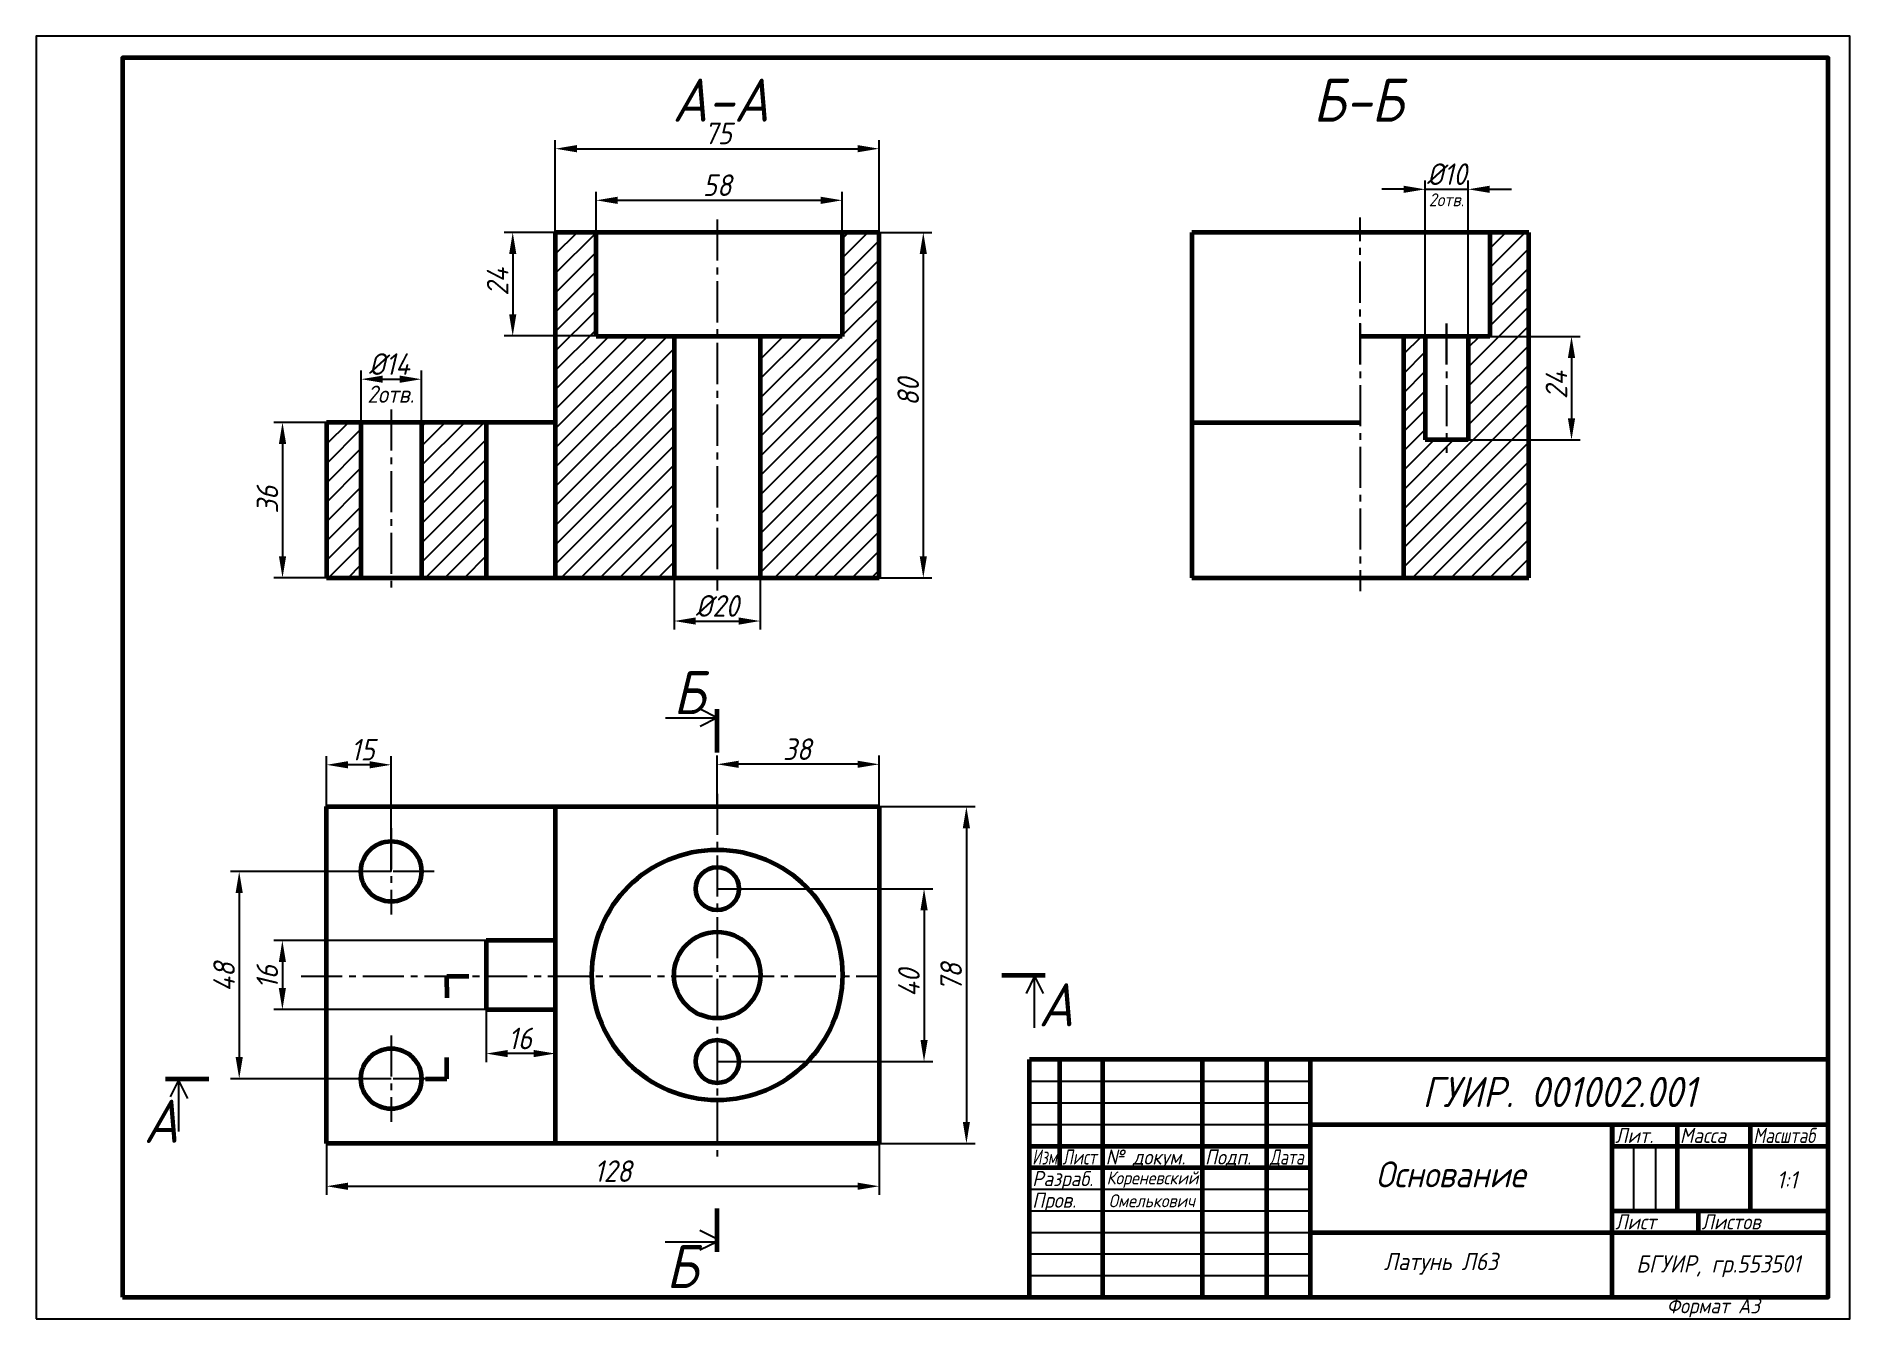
# Model space of a CAD drawing. Header units: millimetres. Extents: x 0 to 420, y 0 to 297.
import ezdxf

# ---------------------------------------------------------------- set-up
doc = ezdxf.new("R2010")
doc.units = ezdxf.units.MM
doc.header["$LTSCALE"] = 0.5
doc.linetypes.add('осевая2', pattern=[28.575, 19.05, -3.175, 3.175, -3.175])
doc.layers.get('0').update_dxf_attribs({"lineweight": 60})
doc.layers.get('Defpoints').update_dxf_attribs({"color": 5})
doc.layers.add('1-оси', color=1, linetype='осевая2')
doc.layers.add('3-размеры', color=6, linetype='Continuous')
doc.layers.add('2-штриховка', color=7, linetype='Continuous', true_color=0x00c7c7)
doc.layers.add('4-текст', color=7, linetype='Continuous', true_color=0x00ad00)
doc.styles.get("Standard").update_dxf_attribs({"font": 'ISOCPEUI.TTF', "width": 0.9})
doc.dimstyles.new('Standart', dxfattribs={"dimtxt": 5, "dimasz": 5, "dimexe": 2, "dimexo": 0, "dimgap": 1, "dimtad": 1, "dimtoh": 1, "dimdec": 0, "dimtxsty": 'Standard', "dimcen": 2.5, "dimadec": 0, "dimazin": 0, "dimtfac": 1, "dimtdec": 0, "dimtmove": 0, "dimatfit": 3, "dimldrblk": 'DOTSMALL', "dimfxl": 1, "dimarcsym": 0})

# ---------------------------------------------------------------- blocks, each defined once
blk = doc.blocks.new('*D2')
at = {"layer": '3-размеры', "color": 0, "lineweight": -2, "transparency": 16777216}
for p, q in [((120.2, 251.59), (120.2, 272.96)), ((125.2, 270.96), (190.2, 270.96)), ((195.2, 251.59), (195.2, 272.96))]:
    blk.add_line(p, q, dxfattribs=at)
at = {"layer": '3-размеры', "color": 0, "transparency": 16777216}
for points in [[(125.2, 271.8), (125.2, 270.13), (120.2, 270.96)], [(190.2, 271.8), (190.2, 270.13), (195.2, 270.96)]]:
    blk.add_solid(points, dxfattribs=at)
at = {"layer": 'Defpoints', "color": 0, "transparency": 16777216}
for p in [(195.2, 270.96), (120.2, 251.59), (195.2, 251.59)]:
    blk.add_point(p, dxfattribs=at)
at = {"layer": '3-размеры', "color": 0, "transparency": 16777216, "insert": (157.89, 274.5), "char_height": 5, "attachment_point": 5}
blk.add_mtext('75', dxfattribs=at)
blk = doc.blocks.new('_DotSmall')
at = {"color": 0, "linetype": 'ByBlock', "const_width": 0.5}
blk.add_lwpolyline([(-0.0625, 0, 1), (0.0625, 0, 1)], format="xyb", close=True, dxfattribs=at)
blk = doc.blocks.new('*D3')
at = {"layer": '3-размеры', "color": 0, "lineweight": -2, "transparency": 16777216}
for p, q in [((195.2, 251.59), (207.44, 251.59)), ((205.44, 246.59), (205.44, 176.59)), ((195.2, 171.59), (207.44, 171.59))]:
    blk.add_line(p, q, dxfattribs=at)
at = {"layer": '3-размеры', "color": 0, "transparency": 16777216}
for points in [[(204.61, 246.59), (206.27, 246.59), (205.44, 251.59)], [(204.61, 176.59), (206.27, 176.59), (205.44, 171.59)]]:
    blk.add_solid(points, dxfattribs=at)
at = {"layer": 'Defpoints', "color": 0, "transparency": 16777216}
for p in [(195.2, 251.59), (195.2, 171.59), (205.44, 171.59)]:
    blk.add_point(p, dxfattribs=at)
at = {"layer": '3-размеры', "color": 0, "transparency": 16777216, "insert": (201.94, 214.62), "char_height": 5, "attachment_point": 5, "rotation": 90}
blk.add_mtext('80', dxfattribs=at)
blk = doc.blocks.new('*D4')
at = {"layer": '3-размеры', "color": 0, "lineweight": -2, "transparency": 16777216}
for p, q in [((129.66, 251.58), (108.35, 251.58)), ((110.35, 246.58), (110.35, 232.59)), ((129.66, 227.59), (108.35, 227.59))]:
    blk.add_line(p, q, dxfattribs=at)
at = {"layer": '3-размеры', "color": 0, "transparency": 16777216}
for points in [[(109.52, 246.58), (111.18, 246.58), (110.35, 251.58)], [(109.52, 232.59), (111.18, 232.59), (110.35, 227.59)]]:
    blk.add_solid(points, dxfattribs=at)
at = {"layer": 'Defpoints', "color": 0, "transparency": 16777216}
for p in [(129.66, 251.58), (110.35, 227.59), (129.66, 227.59)]:
    blk.add_point(p, dxfattribs=at)
at = {"layer": '3-размеры', "color": 0, "transparency": 16777216, "insert": (106.85, 240.13), "char_height": 5, "attachment_point": 5, "rotation": 90}
blk.add_mtext('24', dxfattribs=at)
blk = doc.blocks.new('*D5')
at = {"layer": '3-размеры', "color": 0, "lineweight": -2, "transparency": 16777216}
for p, q in [((67.2, 207.59), (55.03, 207.59)), ((57.03, 202.59), (57.03, 176.58)), ((67.2, 171.58), (55.03, 171.58))]:
    blk.add_line(p, q, dxfattribs=at)
at = {"layer": '3-размеры', "color": 0, "transparency": 16777216}
for points in [[(56.2, 202.59), (57.87, 202.59), (57.03, 207.59)], [(56.2, 176.58), (57.87, 176.58), (57.03, 171.58)]]:
    blk.add_solid(points, dxfattribs=at)
at = {"layer": 'Defpoints', "color": 0, "transparency": 16777216}
for p in [(67.2, 207.59), (57.03, 171.58), (67.2, 171.58)]:
    blk.add_point(p, dxfattribs=at)
at = {"layer": '3-размеры', "color": 0, "transparency": 16777216, "insert": (53.53, 189.68), "char_height": 5, "attachment_point": 5, "rotation": 90}
blk.add_mtext('36', dxfattribs=at)
blk = doc.blocks.new('*D6')
at = {"layer": '3-размеры', "color": 0, "lineweight": -2, "transparency": 16777216}
for p, q in [((157.72, 99.59), (207.61, 99.59)), ((205.61, 94.59), (205.61, 64.57)), ((157.72, 59.57), (207.61, 59.57))]:
    blk.add_line(p, q, dxfattribs=at)
at = {"layer": '3-размеры', "color": 0, "transparency": 16777216}
for points in [[(204.78, 94.59), (206.45, 94.59), (205.61, 99.59)], [(204.78, 64.57), (206.45, 64.57), (205.61, 59.57)]]:
    blk.add_solid(points, dxfattribs=at)
at = {"layer": 'Defpoints', "color": 0, "transparency": 16777216}
for p in [(157.72, 99.59), (157.72, 59.57), (205.61, 59.57)]:
    blk.add_point(p, dxfattribs=at)
at = {"layer": '3-размеры', "color": 0, "transparency": 16777216, "insert": (202.11, 77.76), "char_height": 5, "attachment_point": 5, "rotation": 90}
blk.add_mtext('40', dxfattribs=at)
blk = doc.blocks.new('*D7')
at = {"layer": '3-размеры', "color": 0, "lineweight": -2, "transparency": 16777216}
for p, q in [((195.2, 118.59), (217.42, 118.59)), ((215.42, 113.59), (215.42, 45.59)), ((195.2, 40.59), (217.42, 40.59))]:
    blk.add_line(p, q, dxfattribs=at)
at = {"layer": '3-размеры', "color": 0, "transparency": 16777216}
for points in [[(214.59, 113.59), (216.25, 113.59), (215.42, 118.59)], [(214.59, 45.59), (216.25, 45.59), (215.42, 40.59)]]:
    blk.add_solid(points, dxfattribs=at)
at = {"layer": 'Defpoints', "color": 0, "transparency": 16777216}
for p in [(195.2, 118.59), (195.2, 40.59), (215.42, 40.59)]:
    blk.add_point(p, dxfattribs=at)
at = {"layer": '3-размеры', "color": 0, "transparency": 16777216, "insert": (211.89, 79.08), "char_height": 5, "attachment_point": 5, "rotation": 90}
blk.add_mtext('78', dxfattribs=at)
blk = doc.blocks.new('*D8')
at = {"layer": '3-размеры', "color": 0, "lineweight": -2, "transparency": 16777216}
for p, q in [((104.2, 87.59), (55, 87.59)), ((57, 82.59), (57, 76.59)), ((104.2, 71.59), (55, 71.59))]:
    blk.add_line(p, q, dxfattribs=at)
at = {"layer": '3-размеры', "color": 0, "transparency": 16777216}
for points in [[(56.17, 82.59), (57.83, 82.59), (57, 87.59)], [(56.17, 76.59), (57.83, 76.59), (57, 71.59)]]:
    blk.add_solid(points, dxfattribs=at)
at = {"layer": 'Defpoints', "color": 0, "transparency": 16777216}
for p in [(104.2, 87.59), (57, 71.59), (104.2, 71.59)]:
    blk.add_point(p, dxfattribs=at)
at = {"layer": '3-размеры', "color": 0, "transparency": 16777216, "insert": (53.5, 79.13), "char_height": 5, "attachment_point": 5, "rotation": 90}
blk.add_mtext('16', dxfattribs=at)
blk = doc.blocks.new('*D9')
at = {"layer": '3-размеры', "color": 0, "lineweight": -2, "transparency": 16777216}
for p, q in [((82.2, 103.59), (45, 103.59)), ((47, 98.59), (47, 60.59)), ((82.2, 55.59), (45, 55.59))]:
    blk.add_line(p, q, dxfattribs=at)
at = {"layer": '3-размеры', "color": 0, "transparency": 16777216}
for points in [[(46.17, 98.59), (47.83, 98.59), (47, 103.59)], [(46.17, 60.59), (47.83, 60.59), (47, 55.59)]]:
    blk.add_solid(points, dxfattribs=at)
at = {"layer": 'Defpoints', "color": 0, "transparency": 16777216}
for p in [(82.2, 103.59), (47, 55.59), (82.2, 55.59)]:
    blk.add_point(p, dxfattribs=at)
at = {"layer": '3-размеры', "color": 0, "transparency": 16777216, "insert": (43.5, 79.13), "char_height": 5, "attachment_point": 5, "rotation": 90}
blk.add_mtext('48', dxfattribs=at)
blk = doc.blocks.new('*D10')
at = {"layer": '3-размеры', "color": 0, "lineweight": -2, "transparency": 16777216}
for p, q in [((67.2, 40.59), (67.2, 28.68)), ((195.2, 40.59), (195.2, 28.68)), ((72.2, 30.68), (190.2, 30.68))]:
    blk.add_line(p, q, dxfattribs=at)
at = {"layer": '3-размеры', "color": 0, "transparency": 16777216}
for points in [[(72.2, 31.51), (72.2, 29.84), (67.2, 30.68)], [(190.2, 31.51), (190.2, 29.84), (195.2, 30.68)]]:
    blk.add_solid(points, dxfattribs=at)
at = {"layer": 'Defpoints', "color": 0, "transparency": 16777216}
for p in [(67.2, 40.59), (195.2, 40.59), (195.2, 30.68)]:
    blk.add_point(p, dxfattribs=at)
at = {"layer": '3-размеры', "color": 0, "transparency": 16777216, "insert": (133.53, 34.18), "char_height": 5, "attachment_point": 5}
blk.add_mtext('128', dxfattribs=at)
blk = doc.blocks.new('*D11')
at = {"layer": '3-размеры', "color": 0, "lineweight": -2, "transparency": 16777216}
for p, q in [((104.2, 71.59), (104.2, 59.41)), ((120.2, 71.59), (120.2, 59.41)), ((115.2, 61.41), (109.2, 61.41))]:
    blk.add_line(p, q, dxfattribs=at)
at = {"layer": '3-размеры', "color": 0, "transparency": 16777216}
for points in [[(109.2, 62.24), (109.2, 60.57), (104.2, 61.41)], [(115.2, 62.24), (115.2, 60.57), (120.2, 61.41)]]:
    blk.add_solid(points, dxfattribs=at)
at = {"layer": 'Defpoints', "color": 0, "transparency": 16777216}
for p in [(104.2, 71.59), (120.2, 71.59), (104.2, 61.41)]:
    blk.add_point(p, dxfattribs=at)
at = {"layer": '3-размеры', "color": 0, "transparency": 16777216, "insert": (112.05, 64.91), "char_height": 5, "attachment_point": 5}
blk.add_mtext('16', dxfattribs=at)
blk = doc.blocks.new('*D12')
at = {"layer": '3-размеры', "color": 0, "lineweight": -2, "transparency": 16777216}
for p, q in [((67.2, 118.59), (67.2, 130.28)), ((82.2, 103.59), (82.2, 130.28)), ((77.2, 128.28), (72.2, 128.28))]:
    blk.add_line(p, q, dxfattribs=at)
at = {"layer": '3-размеры', "color": 0, "transparency": 16777216}
for points in [[(72.2, 129.12), (72.2, 127.45), (67.2, 128.28)], [(77.2, 129.12), (77.2, 127.45), (82.2, 128.28)]]:
    blk.add_solid(points, dxfattribs=at)
at = {"layer": 'Defpoints', "color": 0, "transparency": 16777216}
for p in [(67.2, 128.28), (67.2, 118.59), (82.2, 103.59)]:
    blk.add_point(p, dxfattribs=at)
at = {"layer": '3-размеры', "color": 0, "transparency": 16777216, "insert": (75.62, 131.78), "char_height": 5, "attachment_point": 5}
blk.add_mtext('15', dxfattribs=at)
blk = doc.blocks.new('*D13')
at = {"layer": '3-размеры', "color": 0, "lineweight": -2, "transparency": 16777216}
for p, q in [((157.69, 118.59), (157.69, 130.4)), ((195.2, 118.59), (195.2, 130.4)), ((190.2, 128.4), (162.69, 128.4))]:
    blk.add_line(p, q, dxfattribs=at)
at = {"layer": '3-размеры', "color": 0, "transparency": 16777216}
for points in [[(162.69, 129.23), (162.69, 127.57), (157.69, 128.4)], [(190.2, 129.23), (190.2, 127.57), (195.2, 128.4)]]:
    blk.add_solid(points, dxfattribs=at)
at = {"layer": 'Defpoints', "color": 0, "transparency": 16777216}
for p in [(157.69, 128.4), (157.69, 118.59), (195.2, 118.59)]:
    blk.add_point(p, dxfattribs=at)
at = {"layer": '3-размеры', "color": 0, "transparency": 16777216, "insert": (176.22, 131.9), "char_height": 5, "attachment_point": 5}
blk.add_mtext('38', dxfattribs=at)
blk = doc.blocks.new('*D16')
at = {"layer": '3-размеры', "color": 0, "lineweight": -2, "transparency": 16777216}
for p, q in [((75.23, 207.56), (75.23, 219.58)), ((89.19, 207.6), (89.19, 219.58)), ((80.23, 217.58), (84.19, 217.58))]:
    blk.add_line(p, q, dxfattribs=at)
at = {"layer": '3-размеры', "color": 0, "transparency": 16777216}
for points in [[(80.23, 218.42), (80.23, 216.75), (75.23, 217.58)], [(84.19, 218.42), (84.19, 216.75), (89.19, 217.58)]]:
    blk.add_solid(points, dxfattribs=at)
at = {"layer": 'Defpoints', "color": 0, "transparency": 16777216}
for p in [(89.19, 217.58), (75.23, 207.56), (89.19, 207.6)]:
    blk.add_point(p, dxfattribs=at)
at = {"layer": '3-размеры', "color": 0, "transparency": 16777216, "insert": (81.75, 221.08), "char_height": 5, "width": 8.8232, "attachment_point": 5}
blk.add_mtext('%%C{\\fISOCPEUR|b0|i1|c204|p34;14}', dxfattribs=at)
blk = doc.blocks.new('*D17')
at = {"layer": '3-размеры', "color": 0, "lineweight": -2, "transparency": 16777216}
for p, q in [((331.64, 227.5), (357.56, 227.5)), ((355.56, 222.5), (355.56, 208.51)), ((331.64, 203.51), (357.56, 203.51))]:
    blk.add_line(p, q, dxfattribs=at)
at = {"layer": '3-размеры', "color": 0, "transparency": 16777216}
for points in [[(354.73, 222.5), (356.39, 222.5), (355.56, 227.5)], [(354.73, 208.51), (356.39, 208.51), (355.56, 203.51)]]:
    blk.add_solid(points, dxfattribs=at)
at = {"layer": 'Defpoints', "color": 0, "transparency": 16777216}
for p in [(331.64, 227.5), (331.64, 203.51), (355.56, 203.51)]:
    blk.add_point(p, dxfattribs=at)
at = {"layer": '3-размеры', "color": 0, "transparency": 16777216, "insert": (352.06, 216.23), "char_height": 5, "attachment_point": 5, "rotation": 90}
blk.add_mtext('24', dxfattribs=at)
blk = doc.blocks.new('*D18')
at = {"layer": '3-размеры', "color": 0, "lineweight": -2, "transparency": 16777216}
for p, q in [((316.67, 261.56), (311.67, 261.56)), ((321.67, 227.5), (321.67, 263.56)), ((321.67, 261.56), (331.64, 261.56)), ((331.64, 227.5), (331.64, 263.56)), ((336.64, 261.56), (341.64, 261.56))]:
    blk.add_line(p, q, dxfattribs=at)
at = {"layer": '3-размеры', "color": 0, "transparency": 16777216}
for points in [[(316.67, 262.39), (316.67, 260.73), (321.67, 261.56)], [(336.64, 262.39), (336.64, 260.73), (331.64, 261.56)]]:
    blk.add_solid(points, dxfattribs=at)
at = {"layer": 'Defpoints', "color": 0, "transparency": 16777216}
for p in [(331.64, 261.56), (321.67, 227.5), (331.64, 227.5)]:
    blk.add_point(p, dxfattribs=at)
at = {"layer": '3-размеры', "color": 0, "transparency": 16777216, "insert": (326.66, 265.06), "char_height": 5, "attachment_point": 5}
blk.add_mtext('%%C10', dxfattribs=at)
blk = doc.blocks.new('*D19')
at = {"layer": '3-размеры', "color": 0, "lineweight": -2, "transparency": 16777216}
for p, q in [((147.73, 171.59), (147.73, 159.58)), ((167.68, 171.59), (167.68, 159.58)), ((152.73, 161.58), (162.68, 161.58))]:
    blk.add_line(p, q, dxfattribs=at)
at = {"layer": '3-размеры', "color": 0, "transparency": 16777216}
for points in [[(152.73, 162.41), (152.73, 160.74), (147.73, 161.58)], [(162.68, 162.41), (162.68, 160.74), (167.68, 161.58)]]:
    blk.add_solid(points, dxfattribs=at)
at = {"layer": 'Defpoints', "color": 0, "transparency": 16777216}
for p in [(147.73, 171.59), (167.68, 171.59), (167.68, 161.58)]:
    blk.add_point(p, dxfattribs=at)
at = {"layer": '3-размеры', "color": 0, "transparency": 16777216, "insert": (157.71, 165.08), "char_height": 5, "attachment_point": 5}
blk.add_mtext('%%C20', dxfattribs=at)
blk = doc.blocks.new('*D23')
at = {"layer": '3-размеры', "color": 0, "lineweight": -2, "transparency": 16777216}
for p, q in [((129.66, 251.58), (129.66, 261.01)), ((186.66, 251.54), (186.66, 261.01)), ((134.66, 259.01), (181.66, 259.01))]:
    blk.add_line(p, q, dxfattribs=at)
at = {"layer": '3-размеры', "color": 0, "transparency": 16777216}
for points in [[(134.66, 259.84), (134.66, 258.17), (129.66, 259.01)], [(181.66, 259.84), (181.66, 258.17), (186.66, 259.01)]]:
    blk.add_solid(points, dxfattribs=at)
at = {"layer": 'Defpoints', "color": 0, "transparency": 16777216}
for p in [(186.66, 259.01), (129.66, 251.58), (186.66, 251.54)]:
    blk.add_point(p, dxfattribs=at)
at = {"layer": '3-размеры', "color": 0, "transparency": 16777216, "insert": (157.7, 262.51), "char_height": 5, "attachment_point": 5}
blk.add_mtext('58', dxfattribs=at)

msp = doc.modelspace()

# ---------------------------------------------------------------- hatches: boundary and pattern name
at = {"layer": '2-штриховка'}
h = msp.add_hatch(dxfattribs=at)
h.set_pattern_fill('ANSI31', color=256)
h.set_pattern_definition([(45, (40, -12.8727), (-2.245064, 2.245064), [])])
h.paths.add_polyline_path([(345.65, 251.55), (336.64, 251.55), (336.64, 227.5), (331.64, 227.5), (331.64, 203.51), (321.67, 203.51), (321.67, 227.5), (316.63, 227.5), (316.63, 171.55), (345.65, 171.55)])
h.paths.add_polyline_path([(192.31, 257.24), (201.77, 257.24), (201.77, 266.24), (192.31, 266.24)], flags=9)
h.paths.add_polyline_path([(245.66, 210.03), (245.66, 219.52), (236.66, 219.52), (236.66, 210.03)], flags=9)
h.paths.add_polyline_path([(255.65, 209.44), (255.65, 218.77), (246.65, 218.77), (246.65, 209.44)], flags=9)
h.paths.add_polyline_path([(154.76, 234.52), (154.76, 244.01), (145.76, 244.01), (145.76, 234.52)], flags=9)
h.paths.add_polyline_path([(99.75, 184.03), (99.75, 193.26), (90.75, 193.26), (90.75, 184.03)], flags=9)
h.paths.add_polyline_path([(262.12, 92.48), (262.12, 102.27), (253.12, 102.27), (253.12, 92.48)], flags=9)
h.paths.add_polyline_path([(270.95, 93.61), (270.95, 103.1), (261.95, 103.1), (261.95, 93.61)], flags=9)
h.paths.add_polyline_path([(242.61, 126.64), (256.29, 126.64), (256.29, 135.64), (242.61, 135.64)], flags=9)
h.paths.add_polyline_path([(216.98, 65.09), (230.51, 65.09), (230.51, 74.09), (216.98, 74.09)], flags=9)
h.paths.add_polyline_path([(168.17, 150.22), (180.76, 150.22), (180.76, 159.22), (168.17, 159.22)], flags=9)
h.paths.add_polyline_path([(79.15, 139.86), (91.9, 139.86), (91.9, 148.86), (79.15, 148.86)], flags=9)
h.paths.add_polyline_path([(98.02, 95.33), (98.02, 103.62), (89.02, 103.62), (89.02, 95.33)], flags=9)
h.paths.add_polyline_path([(88.15, 93.92), (88.15, 103.87), (79.15, 103.87), (79.15, 93.92)], flags=9)
h.paths.add_polyline_path([(166.94, 33.58), (178.76, 33.58), (178.76, 42.58), (166.94, 42.58)], flags=9)
h.paths.add_polyline_path([(147.65, 81.6), (155.94, 81.6), (155.94, 90.6), (147.65, 90.6)], flags=9)
h.paths.add_polyline_path([(110.19, 146.59), (118.72, 146.59), (118.72, 155.59), (110.19, 155.59)], flags=9)
h.paths.add_polyline_path([(211.2, 154.03), (220.7, 154.03), (220.7, 163.03), (211.2, 163.03)], flags=9)
h.paths.add_polyline_path([(293.13, 259.83), (320.03, 259.83), (320.03, 277.83), (293.13, 277.83)], flags=9)
h.paths.add_polyline_path([(182.91, 259.47), (211.21, 259.47), (211.21, 277.47), (182.91, 277.47)], flags=9)
h.paths.add_polyline_path([(183.97, 146.82), (196.89, 146.82), (196.89, 164.82), (183.97, 164.82)], flags=9)
h.paths.add_polyline_path([(182.33, 31.78), (195.26, 31.78), (195.26, 49.78), (182.33, 49.78)], flags=9)
h.paths.add_polyline_path([(79.47, 55.54), (92.86, 55.54), (92.86, 73.54), (79.47, 73.54)], flags=9)
h.paths.add_polyline_path([(243.34, 82.21), (256.72, 82.21), (256.72, 100.21), (243.34, 100.21)], flags=9)
h.paths.add_polyline_path([(76.91, 135.5), (93.44, 135.5), (93.44, 142.7), (76.91, 142.7)], flags=9)
h.paths.add_polyline_path([(165.56, 145.8), (182.09, 145.8), (182.09, 153), (165.56, 153)], flags=9)
h = msp.add_hatch(dxfattribs=at)
h.set_pattern_fill('ANSI31', color=256)
h.set_pattern_definition([(45, (0, -12.8727), (-2.245064, 2.245064), [])])
h.paths.add_polyline_path([(75.2, 207.59), (67.2, 207.59), (67.2, 171.59), (75.2, 171.59)])
h.paths.add_polyline_path([(89.2, 171.59), (104.2, 171.59), (104.2, 207.59), (89.2, 207.59)])
h.paths.add_polyline_path([(120.2, 207.59), (120.2, 171.59), (147.73, 171.59), (147.73, 227.5), (129.66, 227.5), (129.66, 251.59), (120.2, 251.59), (120.2, 227.59)])
h.paths.add_polyline_path([(167.68, 171.59), (195.2, 171.59), (195.2, 251.59), (186.66, 251.59), (186.66, 227.5), (167.68, 227.5)])

# ---------------------------------------------------------------- linework, layer by layer
for p, q in [((195.19, 251.59), (120.2, 251.59)), ((120.2, 251.59), (120.2, 227.59)), ((129.66, 227.59), (129.66, 251.58)), ((186.66, 251.54), (186.66, 227.5)), ((195.2, 171.59), (195.2, 251.59)), ((267.65, 251.55), (267.65, 171.55)), ((345.65, 251.55), (267.65, 251.55)), ((336.64, 251.55), (336.64, 227.5)), ((345.65, 171.55), (345.65, 251.55)), ((120.2, 227.59), (120.2, 207.59)), ((186.66, 227.5), (129.66, 227.5)), ((147.73, 227.47), (147.73, 171.59)), ((167.68, 227.49), (167.68, 171.59)), ((336.64, 227.5), (306.64, 227.5)), ((306.67, 227.5), (306.67, 227.5)), ((316.63, 227.5), (316.63, 171.57)), ((321.67, 227.5), (321.67, 203.51)), ((331.64, 227.5), (331.64, 203.51)), ((120.2, 207.59), (67.2, 207.59)), ((67.2, 207.59), (67.2, 171.59)), ((75.2, 207.59), (75.2, 171.59)), ((89.2, 207.59), (89.2, 171.59)), ((104.2, 207.59), (104.2, 171.59)), ((120.2, 207.59), (120.2, 171.59)), ((267.65, 207.59), (306.64, 207.59)), ((331.64, 203.51), (321.67, 203.51)), ((67.2, 171.59), (195.2, 171.59)), ((267.65, 171.55), (345.65, 171.55)), ((67.2, 118.59), (195.2, 118.59)), ((67.2, 40.59), (67.2, 118.59)), ((120.2, 118.59), (120.2, 40.59)), ((195.2, 118.59), (195.2, 40.59)), ((120.2, 87.59), (104.2, 87.59)), ((104.2, 87.59), (104.2, 71.59)), ((95.12, 79.31), (100.18, 79.35)), ((95.18, 74.35), (95.12, 79.31)), ((223.61, 79.53), (233.63, 79.53)), ((104.2, 71.59), (120.2, 71.59)), ((95.12, 55.52), (95.12, 60.52)), ((29.92, 55.55), (39.94, 55.55)), ((90.12, 55.52), (95.12, 55.52)), ((365, 45), (365, 40)), ((195.2, 40.59), (67.2, 40.59))]:
    msp.add_line(p, q)
at = {"color": 0}
for p, q in [((157.73, 131.13), (157.73, 141.13)), ((157.68, 15.5), (157.68, 25.5))]:
    msp.add_line(p, q, dxfattribs=at)
at = {"lineweight": 60}
for p, q in [((415, 60), (230, 60)), ((230, 5), (230, 60)), ((237, 60), (237, 35)), ((247, 5), (247, 60)), ((270, 60), (270, 5)), ((285, 5), (285, 60)), ((295, 60), (295, 5)), ((295, 45), (415, 45)), ((365, 5), (365, 45)), ((380, 45), (380, 25)), ((397, 25), (397, 45)), ((230, 40), (295, 40)), ((365, 40), (415, 40)), ((230, 35), (295, 35)), ((365, 25), (415, 25)), ((385, 20), (385, 25)), ((295, 20), (415, 20))]:
    msp.add_line(p, q, dxfattribs=at)
at = {"lineweight": -3}
for p, q in [((230, 55), (295, 55)), ((230, 50), (295, 50)), ((230, 45), (295, 45)), ((370, 25), (370, 40)), ((375, 40), (375, 25)), ((230, 30), (295, 30)), ((230, 25), (295, 25)), ((230, 20), (295, 20)), ((230, 15), (295, 15)), ((230, 10), (295, 10))]:
    msp.add_line(p, q, dxfattribs=at)
at = {"lineweight": 60}
msp.add_lwpolyline([(20, 5), (415, 5), (415, 292), (20, 292)], close=True, dxfattribs=at)
for centre, radius in [((82.2, 103.59), 7), ((157.69, 79.61), 29), ((157.72, 99.59), 5), ((157.71, 79.59), 10), ((157.72, 59.57), 5), ((82.2, 55.59), 7)]:
    msp.add_circle(centre, radius)
at = {"layer": '1-оси'}
for p, q in [((157.71, 254.56), (157.71, 171.61)), ((306.64, 221.01), (306.63, 255)), ((306.64, 230.5), (306.63, 168.51)), ((326.63, 230.49), (326.63, 200.51)), ((326.63, 221.01), (326.63, 230.49)), ((82.2, 210.59), (82.2, 168.59)), ((157.71, 171.61), (157.71, 168.65)), ((157.69, 121.58), (157.69, 37.59)), ((82.2, 113.62), (82.2, 93.62)), ((92.19, 103.54), (72.19, 103.59)), ((61.34, 79.3), (195.34, 79.3)), ((82.2, 65.61), (82.2, 45.61)), ((92.19, 55.53), (72.18, 55.58))]:
    msp.add_line(p, q, dxfattribs=at)
at = {"layer": '3-размеры', "color": 0}
for p, q in [((145.73, 139.13), (157.73, 139.13)), ((157.73, 139.13), (153.73, 141.13)), ((157.73, 139.13), (153.73, 137.13)), ((157.73, 139.13), (157.73, 139.13)), ((231.23, 79.35), (229.23, 75.35)), ((231.23, 67.35), (231.23, 79.35)), ((231.23, 79.35), (233.23, 75.35)), ((33.04, 55.39), (31.04, 51.39)), ((33.04, 43.39), (33.04, 55.39)), ((33.04, 55.02), (35.04, 51.02)), ((145.68, 17.84), (157.68, 17.84)), ((157.68, 18.42), (153.68, 20.42)), ((157.68, 17.84), (153.68, 15.84))]:
    msp.add_line(p, q, dxfattribs=at)
at = {"layer": 'Defpoints'}
msp.add_lwpolyline([(0, 0), (420, 0), (420, 297), (0, 297)], close=True, dxfattribs=at)

# ---------------------------------------------------------------- texts
at = {"lineweight": -3, "width": 0.9}
msp.add_text('Формат А3', height=3.5, dxfattribs=at).set_placement((377.6, 1.25))
at = {"attachment_point": 1}
for s, width, heights, insert, char_height in [('{\\fISOCPEUR|b0|i1|c204|p34;А-А}', 29.2654, [0], (147.36, 287.21), 10), ('{\\fISOCPEUR|b0|i1|c204|p34;Б-Б}', 31.8732, [0], (295.73, 287.21), 10), ('{\\fISOCPEUR|b0|i1|c204|p34;Б}', 9.1793, [0], (147.51, 150.01), 10), ('{\\fISOCPEUR|b0|i1|c204|p34;Основание}', 53.501, [10.16], (310.22, 36.43), 6), ('{\\fISOCPEUR|b0|i1|c204|p34;1}:1', 13.3635, [0], (403.08, 34.17), 4), ('{\\fISOCPEUR|b0|i1|c204|p34;Б}', 9.1793, [0], (145.87, 17.1), 10), ('{\\fISOCPEUR|b0|i1|c204|p34;Латунь Л63}', 42.8008, [0], (312.09, 15.26), 4)]:
    msp.add_mtext_dynamic_manual_height_columns(s, width=width, gutter_width=50, heights=heights, dxfattribs=dict(at, insert=insert, char_height=char_height))
at = {"layer": '1-оси', "color": 0, "attachment_point": 1}
for s, width, insert, char_height in [('{\\fISOCPEUR|b0|i1|c204|p34;Кореневский}', 11, (247.89, 34.12), 3), ('{\\fISOCPEUR|b0|i1|c204|p34;Омелькович}', 21, (248.39, 28.81), 3), ('{\\fISOCPEUR|b0|i1|c204|p34;БГУИР, гр.553501}', 41, (370.54, 14.7), 4)]:
    msp.add_mtext_dynamic_manual_height_columns(s, width=width, gutter_width=30, heights=[0], dxfattribs=dict(at, insert=insert, char_height=char_height))
at = {"layer": '3-размеры', "attachment_point": 1}
for s, width, insert, char_height in [('{\\fISOCPEUR|b0|i1|c204|p34;\\H0.6x;2отв.}', 9.9648, (322.52, 260.63), 5), ('{\\fISOCPEUR|b0|i1|c204|p34;2отв.}', 11.5346, (76.65, 216.11), 4)]:
    msp.add_mtext_dynamic_manual_height_columns(s, width=width, gutter_width=50, heights=[0], dxfattribs=dict(at, insert=insert, char_height=char_height))
at = {"layer": '3-размеры', "color": 0, "char_height": 10, "attachment_point": 1}
for insert in [(232.13, 77.71), (24.89, 50.73)]:
    msp.add_mtext_dynamic_manual_height_columns('A', width=7, gutter_width=50, heights=[0], dxfattribs=dict(at, insert=insert))
at = {"layer": '4-текст', "lineweight": -3}
for s, width, p in [('Лит.', 0.9, (365.67, 40.7)), ('Масса', 0.9, (380.67, 40.7)), ('Масштаб', 0.8, (397.67, 40.7)), ('Изм.', 0.7, (230.67, 35.7)), ('Лист', 0.75, (237.67, 35.7)), ('№ докум.', 0.9, (247.67, 35.7)), ('Подп.', 0.9, (270.67, 35.7)), ('Дата', 0.75, (285.67, 35.7)), ('Разраб.', 0.9, (230.67, 30.7)), ('Пров.', 0.9, (230.67, 25.7)), ('Лист', 0.9, (365.67, 20.7)), ('Листов', 0.9, (385.67, 20.7))]:
    msp.add_text(s, height=3.5, dxfattribs=dict(at, width=width)).set_placement(p)
at = {"layer": '4-текст', "color": 0, "insert": (321.04, 56.01), "char_height": 7, "attachment_point": 1}
msp.add_mtext_dynamic_manual_height_columns('{\\fISOCPEUR|b0|i1|c204|p34;ГУИР. 001002.001}', width=83, gutter_width=50, heights=[0], dxfattribs=at)

# ---------------------------------------------------------------- dimensions: what is measured, and where the dimension line sits
at = {"layer": '3-размеры'}
for base, p1, p2, picture, middle in [((195.2, 270.96), (120.2, 251.59), (195.2, 251.59), '*D2', (157.89, 270.96)), ((67.2, 128.28), (82.2, 103.59), (67.2, 118.59), '*D12', (75.62, 128.28)), ((157.69, 128.4), (195.2, 118.59), (157.69, 118.59), '*D13', (176.22, 128.4)), ((104.2, 61.41), (120.2, 71.59), (104.2, 71.59), '*D11', (112.05, 61.41)), ((195.2, 30.68), (67.2, 40.59), (195.2, 40.59), '*D10', (133.53, 30.68))]:
    dim = msp.add_linear_dim(base=base, p1=p1, p2=p2, dimstyle='Standart', dxfattribs=at)
    dim.commit()
    dim.dimension.update_dxf_attribs({"geometry": picture, "text_midpoint": middle, "dimtype": 160})
for base, p1, p2, text, picture, middle in [((186.66, 259.01), (129.66, 251.58), (186.66, 251.54), '58', '*D23', (157.7, 259.01)), ((331.64, 261.56), (321.67, 227.5), (331.64, 227.5), '%%C<>', '*D18', (326.66, 261.56)), ((89.19, 217.58), (75.23, 207.56), (89.19, 207.6), '%%C{\\fISOCPEUR|b0|i1|c204|p34;14}', '*D16', (81.75, 217.58)), ((167.68, 161.58), (147.73, 171.59), (167.68, 171.59), '%%C<>', '*D19', (157.71, 161.58))]:
    dim = msp.add_linear_dim(base=base, p1=p1, p2=p2, text=text, dimstyle='Standart', dxfattribs=at)
    dim.commit()
    dim.dimension.update_dxf_attribs({"geometry": picture, "text_midpoint": middle, "dimtype": 160})
for base, p1, p2, picture, middle in [((110.35, 227.59), (129.66, 251.58), (129.66, 227.59), '*D4', (110.35, 240.13)), ((205.44, 171.59), (195.2, 251.59), (195.2, 171.59), '*D3', (205.44, 214.62)), ((355.56, 203.51), (331.64, 227.5), (331.64, 203.51), '*D17', (355.56, 216.23)), ((57.03, 171.58), (67.2, 207.59), (67.2, 171.58), '*D5', (57.03, 189.68)), ((215.42, 40.59), (195.2, 118.59), (195.2, 40.59), '*D7', (215.42, 79.08)), ((47, 55.59), (82.2, 103.59), (82.2, 55.59), '*D9', (47, 79.13)), ((205.61, 59.57), (157.72, 99.59), (157.72, 59.57), '*D6', (205.61, 77.76)), ((57, 71.59), (104.2, 87.59), (104.2, 71.59), '*D8', (57, 79.13))]:
    dim = msp.add_linear_dim(base=base, p1=p1, p2=p2, angle=90, dimstyle='Standart', dxfattribs=at)
    dim.commit()
    dim.dimension.update_dxf_attribs({"geometry": picture, "text_midpoint": middle, "dimtype": 160})

doc.saveas('drawing.dxf')
